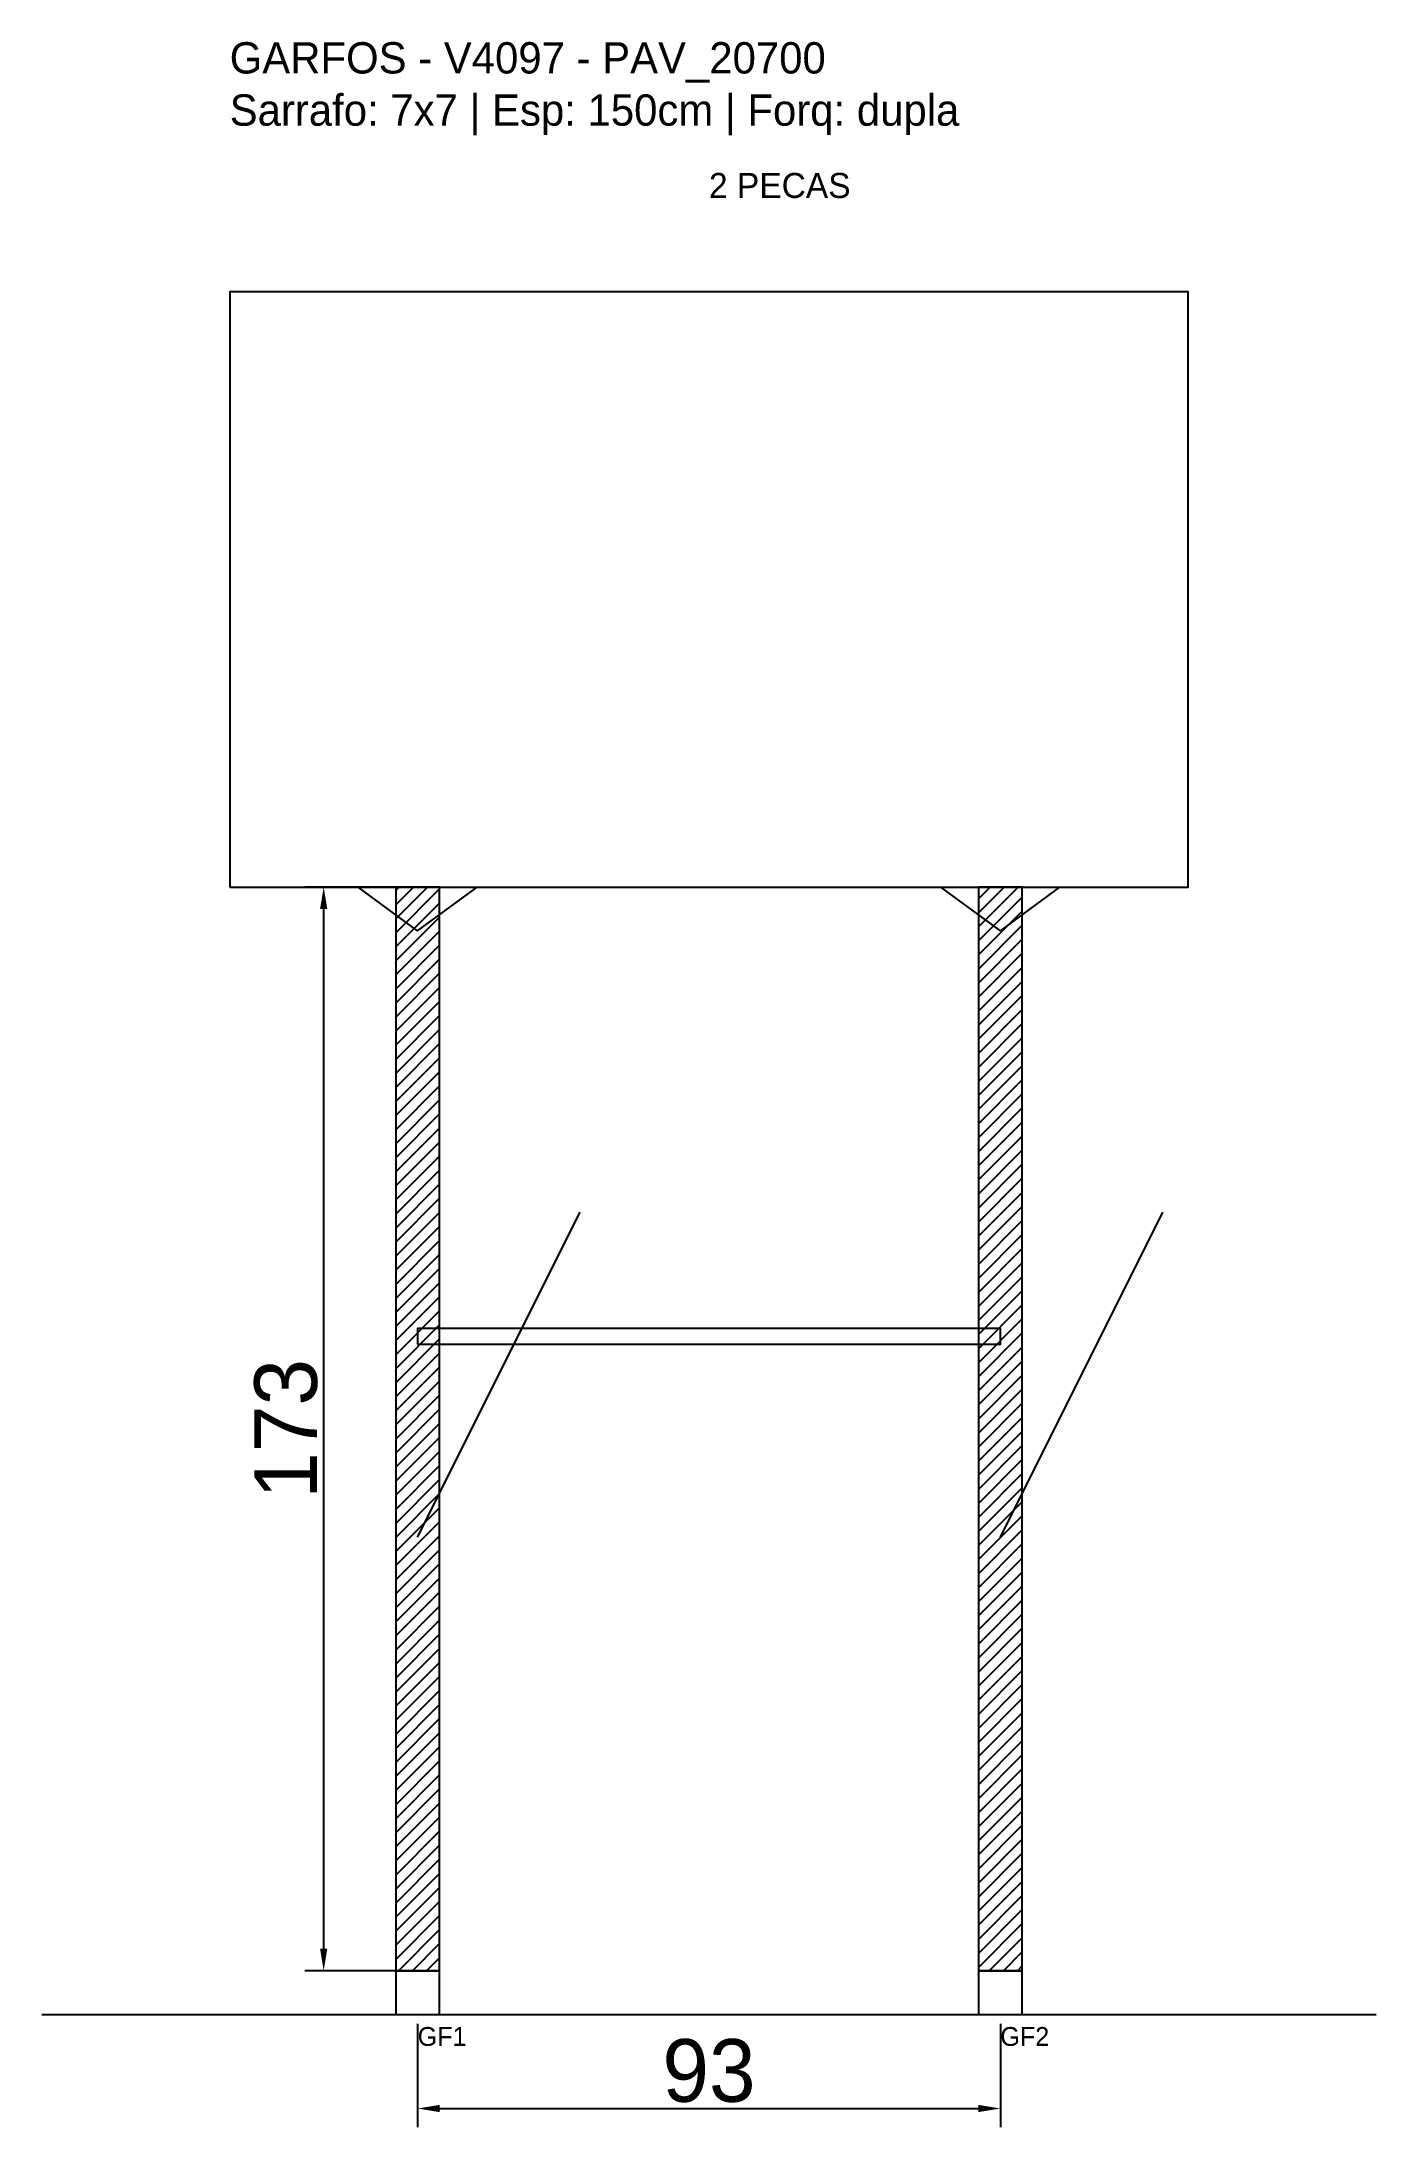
# Model space of a CAD drawing. Header units: metres. Extents: x -30 to 183, y -25 to 308.
import ezdxf

# ---------------------------------------------------------------- set-up
doc = ezdxf.new("R2010")
doc.units = ezdxf.units.M
for name, color, linetype in [('BARRA_ANCORAGEM', 1, 'Continuous'), ('COTA', 241, 'Continuous'), ('GARFOS OK', 3, 'Continuous'), ('NOME DA VIGA', 6, 'Continuous'), ('SARR_7x7', 40, 'Continuous'), ('TIRAS REESCORAMENTO', 252, 'Continuous'), ('VIGAS', 3, 'Continuous')]:
    doc.layers.add(name, color=color, linetype=linetype)
doc.dimstyles.new('EZ DXF', dxfattribs={"dimtxt": 10, "dimasz": 3.5, "dimexe": 3, "dimexo": 1.5, "dimgap": 1, "dimtad": 1, "dimdec": 1, "dimdsep": 46, "dimcen": 2.5, "dimazin": 3, "dimtfac": 1, "dimtmove": 0, "dimatfit": 3})

msp = doc.modelspace()

# ---------------------------------------------------------------- hatches: boundary and pattern name
at = {"layer": 'COTA'}
h = msp.add_hatch(dxfattribs=at)
h.set_pattern_fill('ANSI31', scale=0.5)
h.paths.add_polyline_path([(26.5, 0), (33.5, 0), (33.5, 173), (26.5, 173)])
h = msp.add_hatch(dxfattribs=at)
h.set_pattern_fill('ANSI31', scale=0.5)
h.paths.add_polyline_path([(119.5, 0), (126.5, 0), (126.5, 173), (119.5, 173)])

# ---------------------------------------------------------------- linework, layer by layer
at = {"layer": 'BARRA_ANCORAGEM'}
for p, q in [((30, 69.2), (55.95, 121.1)), ((123, 69.2), (148.95, 121.1))]:
    msp.add_line(p, q, dxfattribs=at)
at = {"layer": 'GARFOS OK'}
for p, q in [((30, 166), (20.5, 173)), ((20.5, 173), (39.5, 173)), ((30, 166), (39.5, 173)), ((123, 166), (113.5, 173)), ((113.5, 173), (132.5, 173)), ((123, 166), (132.5, 173))]:
    msp.add_line(p, q, dxfattribs=at)
at = {"layer": 'GARFOS OK', "linetype": 'CONTINUOUS'}
msp.add_line((-30, -7), (183, -7), dxfattribs=at)
at = {"layer": 'GARFOS OK'}
for points in [[(26.5, 0), (33.5, 0), (33.5, 173), (26.5, 173), (26.5, 0)], [(119.5, 0), (126.5, 0), (126.5, 173), (119.5, 173), (119.5, 0)]]:
    msp.add_lwpolyline(points, dxfattribs=at)
at = {"layer": 'SARR_7x7'}
for points in [[(26.5, -7), (33.5, -7), (33.5, 0), (26.5, 0), (26.5, -7)], [(119.5, -7), (126.5, -7), (126.5, 0), (119.5, 0), (119.5, -7)]]:
    msp.add_lwpolyline(points, dxfattribs=at)
at = {"layer": 'TIRAS REESCORAMENTO'}
msp.add_lwpolyline([(30, 100), (123, 100), (123, 102.5), (30, 102.5), (30, 100)], dxfattribs=at)
at = {"layer": 'VIGAS'}
msp.add_lwpolyline([(0, 173), (153, 173), (153, 268), (0, 268), (0, 173)], dxfattribs=at)

# ---------------------------------------------------------------- texts
at = {"layer": 'NOME DA VIGA'}
for s, height, p in [('2 PECAS', 4, (76.5, 283)), ('GF1', 3, (30, -12)), ('GF2', 3, (123, -12))]:
    msp.add_text(s, height=height, dxfattribs=at).set_placement(p)
at = {"layer": 'NOME DA VIGA', "insert": (0, 293), "char_height": 5, "attachment_point": 7}
msp.add_mtext('GARFOS - V4097 - PAV_20700\\PSarrafo: 7x7 | Esp: 150cm | Forq: dupla', dxfattribs=at)

# ---------------------------------------------------------------- dimensions: what is measured, and where the dimension line sits
at = {"layer": 'COTA'}
msp.add_linear_dim(base=(15, 0), p1=(30, 0), p2=(30, 173), angle=90, dimstyle='EZ DXF', dxfattribs=at).render()
msp.add_linear_dim(base=(30, -22), p1=(30, -7), p2=(123, -7), dimstyle='EZ DXF', dxfattribs=at).render()

doc.saveas('drawing.dxf')
